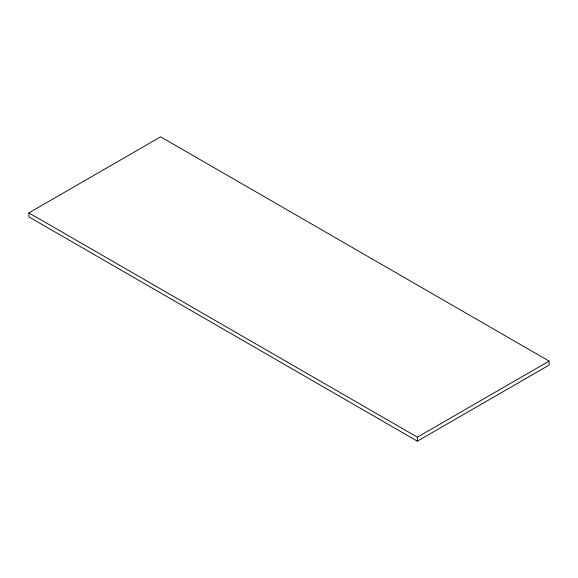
<?xml version="1.0" encoding="UTF-8"?>
<svg xmlns="http://www.w3.org/2000/svg" width="578" height="578" viewBox="0 0 578 578"><rect width="100%" height="100%" fill="white"/><g stroke="black" fill="none" stroke-linecap="round" stroke-linejoin="round"><path stroke-width="0.87" d="M28.9 212.892L160.641 136.834L549.1 361.106L549.1 365.108L417.359 441.166L28.9 216.894L28.9 212.892L417.359 437.163L549.1 361.106M417.359 437.163L417.359 441.166"/></g></svg>
